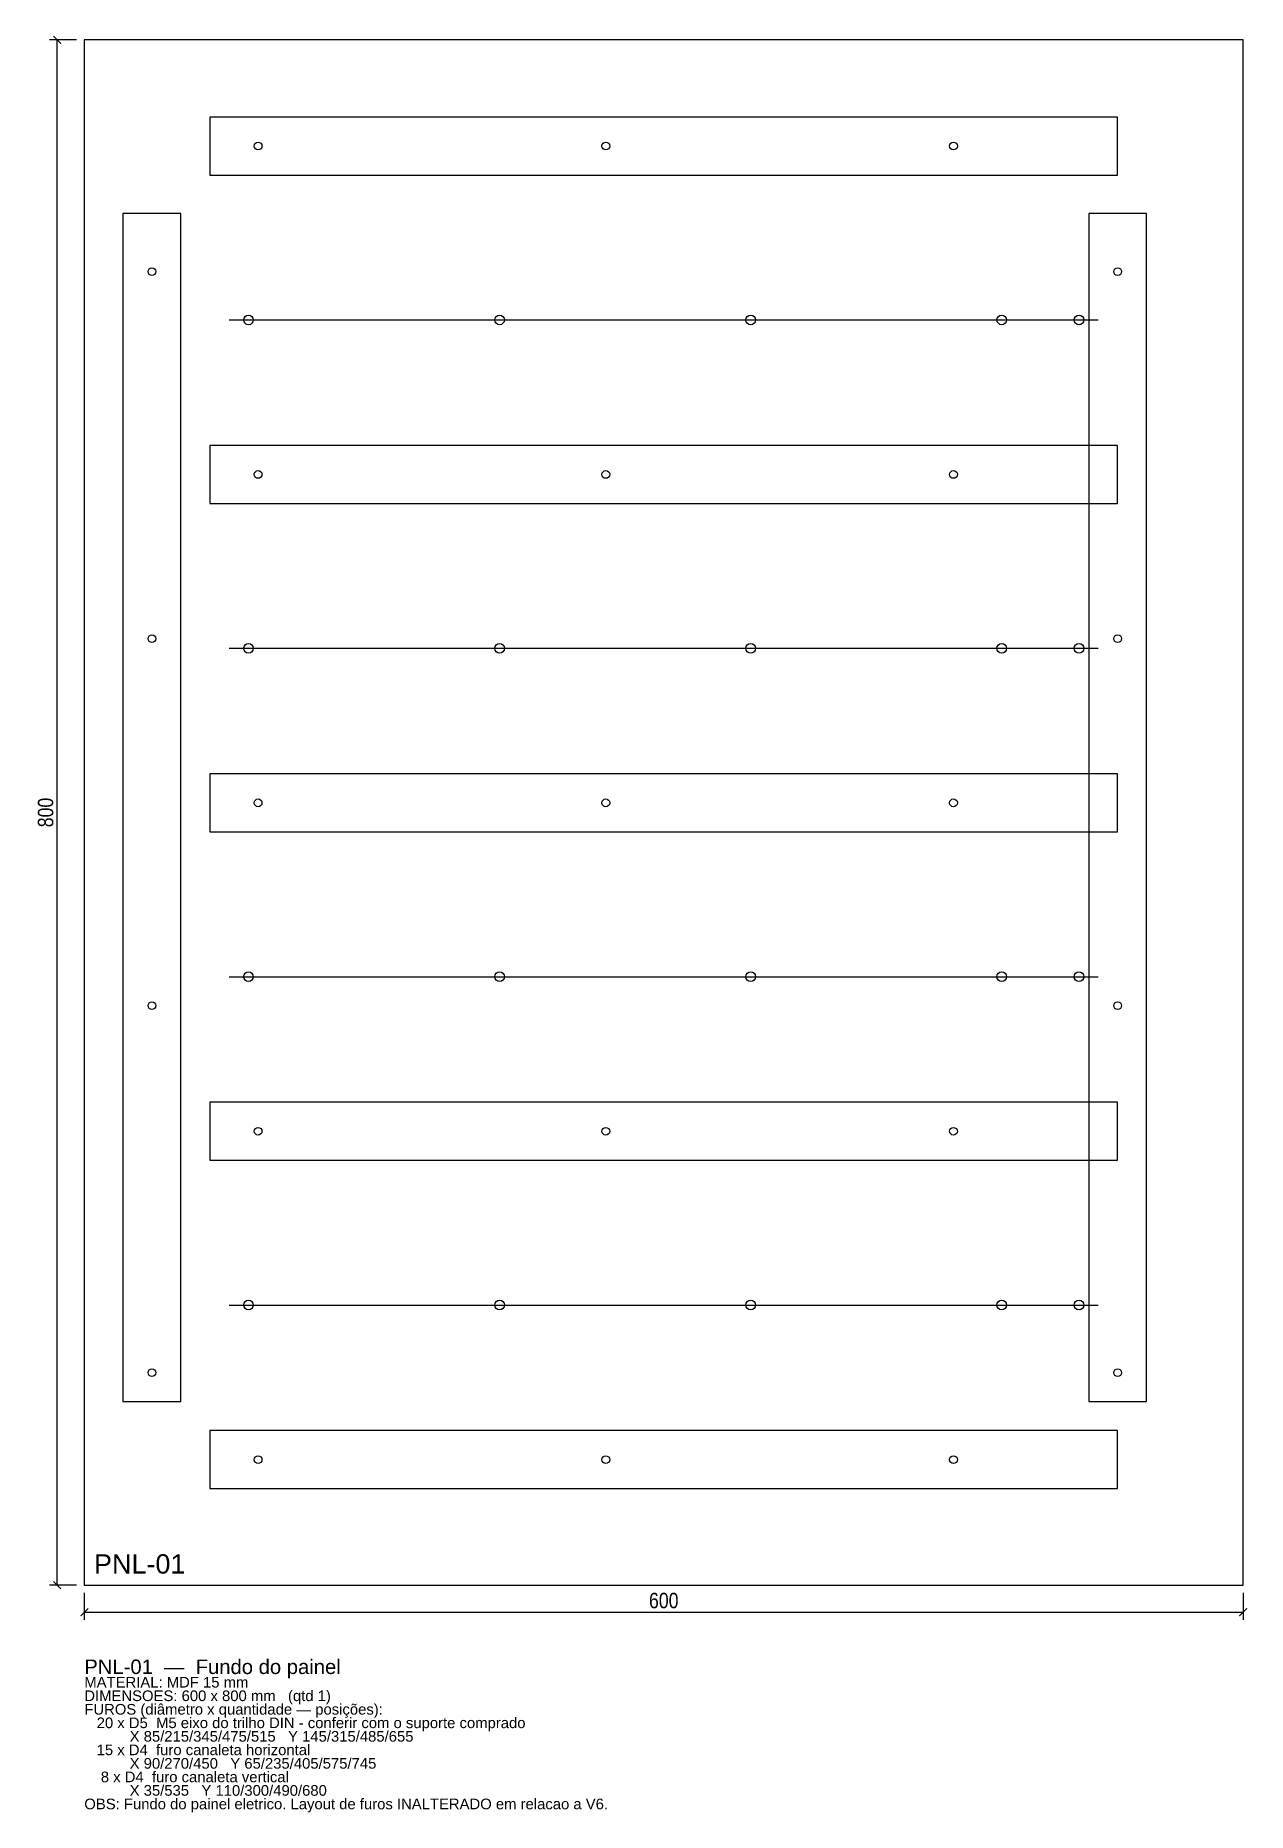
# Model space of a CAD drawing. Header units: millimetres. Extents: x -25 to 602, y -118 to 802.
import ezdxf

# ---------------------------------------------------------------- set-up
doc = ezdxf.new("R2010")
doc.units = ezdxf.units.MM
for name, color, linetype in [('CORTE', 1, 'Continuous'), ('COTA', 4, 'Continuous'), ('GRAVACAO', 3, 'Continuous'), ('TEXTO', 7, 'Continuous')]:
    doc.layers.add(name, color=color, linetype=linetype)
doc.styles.add('ARIAL', font='arial.ttf')
doc.styles.add('OpenSansCondensed-Light', font='OpenSansCondensed-Light.ttf')
doc.dimstyles.new('EZDXF', dxfattribs={"dimtxt": 8, "dimasz": 4, "dimexe": 4, "dimexo": 4, "dimgap": 2, "dimtad": 1, "dimdec": 0, "dimdsep": 46, "dimtxsty": 'OpenSansCondensed-Light', "dimblk": 'ARCHTICK', "dimcen": 2.5, "dimclrd": 4, "dimclre": 4, "dimclrt": 4, "dimazin": 3, "dimtfac": 0.5, "dimtmove": 2, "dimatfit": 3})

# ---------------------------------------------------------------- blocks, each defined once
blk = doc.blocks.new('_ARCHTICK')
at = {"color": 0, "linetype": 'BYBLOCK', "const_width": 0.15}
blk.add_lwpolyline([(-0.5, -0.5), (0.5, 0.5)], dxfattribs=at)

msp = doc.modelspace()

# ---------------------------------------------------------------- linework, layer by layer
at = {"layer": 'CORTE'}
msp.add_lwpolyline([(0, 0), (600, 0), (600, 800), (0, 800)], close=True, dxfattribs=at)
for centre, radius in [((90, 745), 2), ((270, 745), 2), ((450, 745), 2), ((35, 680), 2), ((535, 680), 2), ((85, 655), 2.5), ((215, 655), 2.5), ((345, 655), 2.5), ((475, 655), 2.5), ((515, 655), 2.5), ((90, 575), 2), ((270, 575), 2), ((450, 575), 2), ((35, 490), 2), ((535, 490), 2), ((85, 485), 2.5), ((215, 485), 2.5), ((345, 485), 2.5), ((475, 485), 2.5), ((515, 485), 2.5), ((90, 405), 2), ((270, 405), 2), ((450, 405), 2), ((85, 315), 2.5), ((215, 315), 2.5), ((345, 315), 2.5), ((475, 315), 2.5), ((515, 315), 2.5), ((35, 300), 2), ((535, 300), 2), ((90, 235), 2), ((270, 235), 2), ((450, 235), 2), ((85, 145), 2.5), ((215, 145), 2.5), ((345, 145), 2.5), ((475, 145), 2.5), ((515, 145), 2.5), ((35, 110), 2), ((535, 110), 2), ((90, 65), 2), ((270, 65), 2), ((450, 65), 2)]:
    msp.add_circle(centre, radius, dxfattribs=at)
at = {"layer": 'GRAVACAO'}
for p, q in [((75, 655), (525, 655)), ((75, 485), (525, 485)), ((75, 315), (525, 315)), ((75, 145), (525, 145))]:
    msp.add_line(p, q, dxfattribs=at)
for points in [[(65, 730), (535, 730), (535, 760), (65, 760)], [(20, 95), (50, 95), (50, 710), (20, 710)], [(520, 95), (550, 95), (550, 710), (520, 710)], [(65, 560), (535, 560), (535, 590), (65, 590)], [(65, 390), (535, 390), (535, 420), (65, 420)], [(65, 220), (535, 220), (535, 250), (65, 250)], [(65, 50), (535, 50), (535, 80), (65, 80)]]:
    msp.add_lwpolyline(points, close=True, dxfattribs=at)

# ---------------------------------------------------------------- texts
at = {"layer": 'GRAVACAO', "style": 'ARIAL'}
msp.add_text('PNL-01', height=10, dxfattribs=at).set_placement((5, 6))
at = {"layer": 'TEXTO', "style": 'ARIAL'}
for s, height, p in [('PNL-01  —  Fundo do painel', 7.5, (0, -46)), ('MATERIAL: MDF 15 mm', 5.5, (0, -53)), ('DIMENSOES: 600 x 800 mm   (qtd 1)', 5.5, (0, -60)), ('FUROS (diâmetro x quantidade — posições):', 5.5, (0, -67)), ('   20 x D5  M5 eixo do trilho DIN - conferir com o suporte comprado', 5.5, (0, -74)), ('   15 x D4  furo canaleta horizontal', 5.5, (0, -88)), ('           X 85/215/345/475/515   Y 145/315/485/655', 5.5, (0, -81)), ('           X 90/270/450   Y 65/235/405/575/745', 5.5, (0, -95)), ('    8 x D4  furo canaleta vertical', 5.5, (0, -102)), ('OBS: Fundo do painel eletrico. Layout de furos INALTERADO em relacao a V6.', 5.5, (0, -116)), ('           X 35/535   Y 110/300/490/680', 5.5, (0, -109))]:
    msp.add_text(s, height=height, dxfattribs=at).set_placement(p)

# ---------------------------------------------------------------- dimensions: what is measured, and where the dimension line sits
at = {"layer": 'COTA'}
msp.add_linear_dim(base=(-14, 0), p1=(0, 0), p2=(0, 800), angle=90, dimstyle='EZDXF', dxfattribs=at).render()
msp.add_linear_dim(base=(0, -14), p1=(0, 0), p2=(600, 0), dimstyle='EZDXF', dxfattribs=at).render()

doc.saveas('drawing.dxf')
